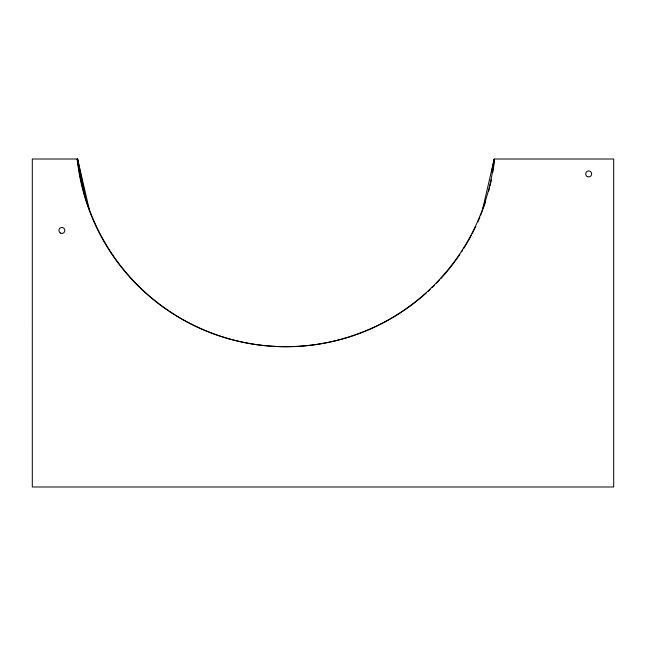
<?xml version="1.0" encoding="UTF-8"?>
<svg xmlns="http://www.w3.org/2000/svg" width="646" height="646" viewBox="0 0 646 646"><rect width="100%" height="100%" fill="white"/><g stroke="black" fill="none" stroke-linecap="round" stroke-linejoin="round"><path stroke-width="0.97" d="M491.598 171.828L494.222 159.013L613.7 159.013L613.7 486.987L32.3 486.987L32.308 159.013L77.593 159.013A209.684 209.684 0 0 0 426.4 292.888M482.715 208.803L494.222 159.013A209.684 209.684 0 0 1 77.173 159.013L80.605 175.769M89.1 208.803L77.593 159.013L84.456 192.451M84.86 194.422L85.264 196.384M81.008 177.739L81.412 179.709M494.537 160.006A209.684 209.684 0 0 1 492.874 171.901M491.388 179.822A209.684 209.684 0 0 1 490.064 185.733M489.587 187.695A209.684 209.684 0 0 1 488.57 191.604M485.412 202.198A209.684 209.684 0 0 1 483.135 208.803M482.788 209.732A209.684 209.684 0 0 1 480.632 215.328M479.881 217.185A209.684 209.684 0 0 1 477.903 221.804M475.811 226.383A209.684 209.684 0 0 1 472.234 233.618M471.289 235.41A209.684 209.684 0 0 1 463.739 248.468M462.665 250.163A209.684 209.684 0 0 1 461.583 251.835M459.928 254.322A209.684 209.684 0 0 1 440.645 278.773M439.272 280.251A209.684 209.684 0 0 1 436.494 283.166M434.378 285.314A209.684 209.684 0 0 1 432.231 287.43M430.066 289.505A209.684 209.684 0 0 1 427.87 291.548M60.393 233.036A2.98 2.98 0 0 0 64.858 230.452A2.98 2.98 0 0 0 60.393 227.868A2.98 2.98 0 0 0 60.393 233.036M587.19 176.503A2.98 2.98 0 0 0 591.663 173.919A2.98 2.98 0 0 0 587.19 171.343A2.98 2.98 0 0 0 587.19 176.503"/></g></svg>
